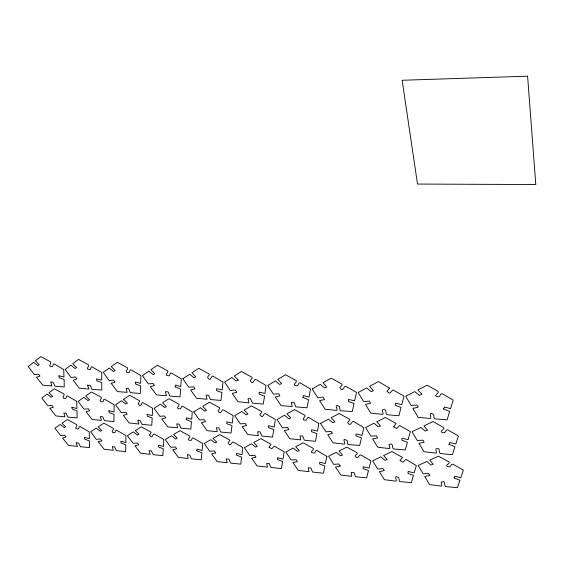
<?xml version="1.0" encoding="UTF-8"?>
<svg xmlns="http://www.w3.org/2000/svg" width="564" height="564" viewBox="0 0 564 564"><rect width="100%" height="100%" fill="white"/><g stroke="black" fill="none" stroke-linecap="round" stroke-linejoin="round"><path stroke-width="0.85" d="M238.163 379.981L236.147 381.095L231.769 377.513L224.613 382.089L230.352 390.591L235.11 389.957L236.711 391.945L236.612 392.354L232.283 393.411L237.902 401.702L248.879 402.844L248.012 398.685L250.529 398.72L252.475 403.14L263.254 404.064L264.565 396.139L259.123 394.123L259.144 392.156L264.911 393.439L266.032 385.466L255.753 379.417C253.934 378.663 253.44 385.684 250.515 381.158C249.203 380.474 253.229 378.141 251.974 377.274L241.484 371.507L234.201 376.019L238.163 379.981M389.498 388.081L386.911 391.388L389.371 393.023L390.013 393.03L392.995 389.907L403.598 395.893A0.719 0.493 19.5 0 1 403.951 396.499L401.765 404.642L395.505 403.246L395.237 405.319L401.053 407.419L399.002 415.407A0.712 0.479 19.7 0 1 398.417 415.703L387.01 414.723C384.838 414.089 387.433 407.779 382.589 409.859C381.363 410.113 384.14 414.413 382.646 414.35L370.781 413.123L365.465 404.444L370.506 403.309L369.462 401.145L363.667 401.526L358.323 392.896A0.705 0.479 21.5 0 1 358.443 392.34L366.734 387.891L371.154 391.627L373.417 390.704L369.617 386.347L378.028 381.743A0.719 0.493 20.7 0 1 378.839 381.8L389.498 388.11M98.249 441.781L104.199 449.325L113.272 450.312L112.363 446.582L114.64 446.998L116.353 450.65L125.624 451.609L125.814 444.799L121.027 442.98L120.844 441.281L125.842 442.5L125.962 435.612L116.685 430.233C115.585 429.542 115.253 433.3 114.414 432.736C109.353 432.532 114.619 429.479 113.272 428.309L103.839 423.134L98.143 426.856L101.802 430.543L100.286 431.291L96.225 428.118L90.705 431.707L96.331 439.37L100.336 438.926L101.922 440.801L98.256 441.739M108.958 410.775L109.19 412.58L114.055 414.399L113.9 421.569L104.502 420.688L102.726 416.874L100.406 416.479L101.372 420.377L92.186 419.496L86.024 411.741L89.704 410.726L88.47 408.858L84.064 409.168L78.163 401.434L83.796 397.324L87.928 400.581L89.493 399.791L85.721 395.991L91.438 391.98L101.097 397.246C102.62 398.628 97.241 401.568 102.239 401.85C103.713 402.477 103.134 398.607 104.608 399.234L114.111 404.783L114.055 411.981L108.965 410.733M215.73 452.857L211.563 453.893L217.218 461.62L227.207 462.727L226.291 459.124L226.615 458.877L229.083 459.315L230.57 463.1L240.722 464.13L241.66 457.115L236.57 455.204L236.556 453.449L241.949 454.739L242.837 447.619L233.179 442C231.55 441.267 230.986 447.612 228.314 443.396C227.172 442.719 230.831 440.554 229.604 439.969L219.734 434.583L213.079 438.397L216.738 442.225L214.962 442.994L210.83 439.687L204.302 443.417L209.716 451.327L214.179 450.883L215.73 452.878M340.219 465.998L335.488 467.07L340.86 475.099L351.809 476.312L351.21 472.554L351.591 472.322L354.277 472.794L355.489 476.721L366.628 477.849L368.482 470.602L363.054 468.585L363.244 466.766L369.075 468.141L370.901 460.809L360.826 454.887C358.901 454.267 357.914 460.555 355.264 456.311C354.065 455.627 358.33 453.879 357.118 452.786L346.811 447.118L338.943 451.038L342.559 455.021L340.473 455.79L336.299 452.356L328.615 456.198L333.733 464.398L338.731 463.975L340.219 466.026M76.168 442.874L77.43 446.399L68.364 445.327L62.611 438.059L66.058 436.874L64.5 435.154L60.672 435.612L54.898 428.189L60.2 424.481L64.204 427.597L65.678 426.87L62.005 423.254L67.377 419.546L76.69 424.621C78.121 425.89 73.08 428.781 77.902 428.985C79.277 429.514 78.692 425.926 80.074 426.532L89.253 431.876L89.352 438.651L84.466 437.431L84.699 439.137L89.401 440.928L89.521 447.555L80.455 446.744L78.629 443.1L76.168 442.874M123.551 399.39L127.372 403.154L125.716 404.007L121.521 400.694L115.564 404.846L121.394 412.672L125.955 412.369L127.168 414.258L123.333 415.28L129.015 422.901L138.864 424.05L137.743 420.222L139.978 420.286L142.086 424.354L151.765 425.284L152.202 418.016L147.239 416.169L147.063 414.343L152.287 415.576L152.583 408.251L142.96 402.654C141.275 401.949 141.338 408.47 138.469 404.198C137.242 403.57 140.633 401.208 139.4 400.644L129.72 395.279L123.558 399.347M393.665 426.821L396.548 428.492L399.657 425.517L409.957 431.34A0.705 0.472 19.2 0 1 410.303 431.918L408.103 439.624L401.998 438.221L401.765 440.181L407.412 442.232L405.269 449.938L393.637 448.965C391.55 448.309 394.053 442.366 389.371 444.291C388.102 444.369 390.901 448.57 389.371 448.549L377.802 447.259L372.607 438.905L377.549 437.897L376.541 435.838L370.872 436.106L365.62 427.547L373.946 423.219L378.247 426.828L380.46 425.982L376.773 421.794L385.297 417.487L396.111 423.508L393.665 426.8M244.184 410.113L248.012 413.99L246.066 414.885L241.766 411.431L234.751 415.696L240.327 423.846L245.403 423.557L246.538 425.524L242.182 426.553L247.624 434.484L258.382 435.725L257.565 431.763L260.032 431.834L261.907 436.064L272.511 437.079L273.808 429.556L268.527 427.611L268.534 425.721L274.182 427.026L275.338 419.468L265.306 413.574C263.339 412.918 263.064 419.503 260.159 415.153C258.841 414.469 262.923 412.411 261.583 411.473L251.516 405.861L244.184 410.113M269.091 447.217L271.763 448.803L274.252 446.096L284.171 451.792L283.001 459.089L277.509 457.707L277.446 459.526L282.642 461.472L281.415 468.564L270.917 467.493L269.141 463.453L266.687 463.34L267.463 467.126L257.099 465.934L251.629 458.172L255.915 457.249L254.815 455.367L249.803 455.55L244.416 447.71L251.368 443.783L255.499 447.118L257.374 446.371L253.737 442.5L260.857 438.63L270.946 444.228L269.091 447.217M149.657 435.063C152.647 440.16 152.266 433.49 154.367 434.04L163.786 439.532L163.412 446.462L158.287 445.193L158.413 446.935L163.299 448.782L162.806 455.691L153.295 454.669L151.265 450.77L149.058 450.678L150.13 454.337L140.598 453.216L134.937 445.771L138.723 444.855L137.545 443.036L133.062 443.262L127.401 435.697L133.308 431.862L137.362 435.063L138.984 434.329L135.318 430.614L141.381 426.835L151.039 432.193L149.664 435.041M58.91 375.807L59.192 377.683L64.085 379.509L64.254 386.953L54.976 386.199L53.072 382.293L50.753 381.899L51.86 385.938L42.765 385.156L36.406 377.217L39.981 376.096L38.676 374.179L34.334 374.559L28.207 366.614L33.565 362.278L37.774 365.592L39.276 364.746L35.398 360.861L40.834 356.596L50.57 361.912C52.107 363.308 46.974 366.466 51.93 366.692C53.418 367.213 52.614 363.301 54.109 363.914L63.711 369.519L63.986 376.985L58.91 375.807M175.221 386.89L180.614 389.132L180.015 396.887L169.849 396.062L168.15 391.973L165.654 391.571L165.344 391.832L166.493 395.752L156.447 394.899L150.32 386.629L154.374 385.529L153.154 383.513L148.353 383.908L142.424 375.687L148.783 371.14L153.077 374.595L154.825 373.721L150.962 369.674L157.419 365.268L167.6 370.83C169.207 372.303 163.144 375.455 168.587 375.8C170.187 376.35 169.693 372.282 171.301 372.924L181.305 378.825L180.783 386.559L175.58 385.113L175.221 386.89M400.087 460.555L402.872 462.184L405.995 459.406L416.352 465.554L414.131 472.928L408.209 471.448L407.92 473.337L413.468 475.381L411.36 482.65L399.954 481.593C398.593 481.529 399.509 477.482 398.276 477.348C392.911 474.486 397.676 480.761 395.815 481.141L384.422 479.71L379.417 471.715L384.324 470.538L382.85 468.606L377.697 469.036L372.635 460.844L380.806 456.854L385 460.337L387.172 459.568L383.583 455.543L391.952 451.567L402.499 457.439L400.095 460.506M182.87 378.761L188.728 387.207L193.706 386.819L194.89 388.864L190.667 389.992L196.568 398.29L207.016 399.249L206.036 395.145L208.468 395.181L210.499 399.538L220.982 400.419L221.927 392.579L216.639 390.648L216.569 388.681L222.181 389.943L222.992 382.075L212.854 376.118C211.169 375.321 210.739 382.413 207.827 377.824C206.664 377.154 210.252 374.559 209.159 374.031L198.761 368.341L191.915 372.818L195.8 376.893L193.974 377.802L189.652 374.27L182.87 378.726M302.826 397.401L308.564 399.728L306.971 407.8L295.839 406.87L293.985 402.386L291.341 402.336L292.089 406.552L281.161 405.615L275.253 397L279.878 395.836L278.743 393.75L273.378 394.137L267.724 385.564L275.288 380.862L279.659 384.479L281.697 383.583L277.862 379.353L285.532 374.792L296.199 380.629C297.863 382.237 290.777 385.177 296.727 385.804C298.469 386.382 298.321 382.152 300.062 382.822L310.503 389.012L309.037 397.056L303.432 395.519L302.833 397.373M312.237 388.991L317.751 397.747L322.911 397.105L324.476 399.15L324.342 399.573L319.619 400.644L325.054 409.203L336.546 410.388C338.71 409.845 333.176 403.535 338.795 406.158C340.663 406.651 338.893 410.254 340.762 410.754L352.288 411.537L354.037 403.5L348.39 401.49L348.538 399.439L354.629 400.785L356.448 392.748A0.705 0.479 21.6 0 0 356.081 392.156L345.859 386.347C343.631 385.677 343.18 392.706 340.071 388.095C338.823 387.362 343.243 385.318 341.967 384.133L331.089 378.176L322.975 382.794L326.796 387.087L324.645 387.997L320.253 384.317L312.244 388.956M87.631 385.205L88.936 389.104L79.249 388.152L73.242 380.27L76.944 378.846L75.315 376.949L71.17 377.549L65.128 369.455L70.81 365.141L75.047 368.504L76.633 367.65L72.749 363.709L78.516 359.395L88.393 364.795C89.972 366.248 84.522 369.349 89.634 369.631C91.157 370.167 90.451 366.205 91.988 366.826L101.71 372.515L101.731 380.087L96.543 378.895L96.797 380.792L101.76 382.632L101.809 390.027L92.122 389.393L90.247 385.381L87.639 385.163M111.186 383.316L117.439 391.564L127.119 392.382L126.195 388.251L128.62 388.638L130.397 392.678L140.281 393.46L140.591 385.846L135.522 383.978L135.325 382.061L140.655 383.273L140.887 375.603L131.031 369.829C129.847 369.06 129.678 373.347 128.507 372.67C123.227 372.409 128.93 369.201 127.386 367.763L117.397 362.278L111.256 366.649L115.127 370.64L113.498 371.521L109.204 368.095L103.268 372.282L109.176 380.679L113.449 380.058L115.119 382.082L111.186 383.316M186.212 419.517L191.492 421.724L190.829 429.084L180.861 428.154L179.225 424.241L176.779 423.825L177.554 427.808L167.741 426.87L161.769 418.946L165.76 417.896L164.568 415.985L159.852 416.288L154.099 408.385L160.395 404.162L164.582 407.511L166.309 406.707L162.545 402.802L168.932 398.713L178.88 404.141C180.409 405.558 174.438 408.512 179.803 408.879C181.34 409.436 180.952 405.551 182.496 406.186L192.268 411.939L191.697 419.256L186.585 417.825L186.212 419.517M318.893 423.515L317.405 431.086L311.603 429.754L311.525 431.671L316.926 433.645L315.551 441.02L315.036 441.288L304.334 440.195L302.614 435.937L300.013 435.873L300.697 439.871L289.79 438.707L284.284 430.529L288.817 429.528L287.739 427.519L282.472 427.808L276.994 419.581L284.439 415.231L288.697 418.728L290.707 417.903L286.977 413.835L294.521 409.619L304.934 415.308C306.555 416.859 299.554 419.63 305.42 420.229C307.084 420.814 307.035 416.789 308.705 417.452L318.893 423.515M71.966 407.293L72.22 409.076L77.014 410.881L77.127 417.952L67.976 417.12L66.122 413.349L63.866 412.961L64.952 416.803L55.963 415.943L49.794 408.301L53.326 407.293L52.064 405.445L47.813 405.763L41.842 398.099L47.172 394.053L51.275 397.267L52.762 396.485L48.99 392.734L54.398 388.758L63.915 393.954C65.417 395.279 60.334 398.276 65.17 398.501C66.615 399.115 65.932 395.293 67.377 395.907L76.76 401.378L76.923 408.512L71.966 407.293M320.592 423.479L325.936 431.869L330.99 431.34L332.513 433.3L327.74 434.647L333.014 442.853L344.266 444.143C346.395 443.685 341.016 437.509 346.486 440.153C348.291 440.625 346.592 444.072 348.39 444.545L359.677 445.454L361.439 437.875L355.884 435.838L356.067 433.92L362.032 435.281L363.851 427.681L353.529 421.456C351.682 420.695 350.653 427.42 347.882 423.049C346.543 422.337 351.027 420.215 349.694 419.278L339.119 413.49L331.138 417.776L334.882 421.865L332.781 422.725L328.467 419.158L320.606 423.416M193.797 411.903L199.473 420.011L204.372 419.715L205.529 421.653L201.355 422.683L207.08 430.649L217.33 431.714L216.4 427.801L218.79 427.864L220.75 432.038L231.028 433.025L232.023 425.594L226.82 423.663L226.791 421.809L232.29 423.092L233.151 415.626L223.252 409.824C221.525 409.161 221.067 415.795 218.303 411.375C217.147 410.677 220.721 408.308 219.65 407.786L209.491 402.231L202.73 406.39L206.509 410.31L204.676 411.135L200.495 407.737L193.804 411.868M443.544 408.985L449.67 411.417L447.231 419.538A0.726 0.493 17.5 0 1 446.617 419.835L434.816 418.826C433.173 418.671 434.625 414.173 433.053 414.096C427.477 411.205 432.32 418.079 430.346 418.439L418.643 417.438A0.719 0.486 18.8 0 1 417.924 417.029L412.862 408.399L418.157 407.208L417.134 405.037L411.114 405.403L405.897 396.654A0.726 0.493 19.3 0 1 406.045 396.09L414.815 391.585L419.256 395.378L421.632 394.455L421.71 393.975L417.861 390.027L426.765 385.367A0.74 0.515 18.3 0 1 427.604 385.431L438.157 391.444C439.864 393.207 431.608 395.984 438.136 396.844C440.054 397.451 440.294 393.052 442.211 393.757L452.758 399.763A0.74 0.508 17.2 0 1 453.103 400.377L450.544 408.611L444.411 407.011L443.551 408.956M326.887 456.361L325.379 463.537L319.703 462.191L319.612 464.01L324.892 465.963L323.496 472.956L322.989 473.203L312.541 472.033L310.849 467.937L308.311 467.824L308.973 471.652L298.25 470.397L292.913 462.565L297.383 461.641L296.319 459.731L291.179 459.949L285.835 452.039L293.174 448.006L297.32 451.39L299.294 450.636L295.67 446.716L303.094 442.81L313.26 448.366C314.839 449.875 307.958 452.413 313.669 453.033C315.283 453.703 315.332 449.79 316.94 450.46L326.887 456.396M448.951 444.319L454.922 446.716L452.511 454.387A0.712 0.465 17.4 0 1 451.905 454.662L440.378 453.534C438.284 452.97 440.963 446.829 436.24 448.789C434.689 448.655 437.551 453.195 435.972 453.103L423.987 451.736L418.953 443.304L424.121 442.296L423.148 440.202L417.261 440.47L412.199 432.087A0.705 0.472 19 0 1 412.347 431.559L420.941 427.413L425.27 431.072L427.597 430.226L423.931 425.975L432.651 421.689A0.719 0.486 18.1 0 1 433.469 421.759L443.755 427.611C445.426 429.267 437.319 431.862 443.713 432.729C445.553 433.342 445.87 429.162 447.703 429.86L457.982 435.711A0.726 0.479 17.1 0 1 458.32 436.296L455.804 444.044L449.804 442.458L448.951 444.298M196.723 450.685L201.891 452.864L201.207 459.843L191.351 458.821L189.814 455.085L187.41 454.654L188.094 458.476L178.457 457.411L172.697 449.804L176.638 448.866L175.482 447.026L170.814 447.224L165.252 439.582L171.491 435.718L175.573 438.961L177.272 438.221L173.613 434.456L179.93 430.656L189.652 435.965C191.189 437.34 185.239 440.096 190.519 440.477C191.993 441.034 191.704 437.326 193.184 437.96L202.737 443.565L202.109 450.523L197.069 449.085L196.723 450.685M454.09 477.941L459.914 480.295L457.453 487.67L445.666 486.577C443.558 485.801 446.209 480.042 441.534 482.009C440.287 482.03 442.874 486.189 441.358 486.105L429.641 484.638L424.755 476.531L429.895 475.36L428.478 473.4L423.113 473.838L418.15 465.519L426.772 461.493L430.988 465.032L433.265 464.257L429.697 460.168L438.425 456.17L449.078 462.001C450.706 463.615 442.768 465.977 449.014 466.858C450.777 467.471 451.165 463.502 452.927 464.193L462.952 469.882A0.705 0.458 17.1 0 1 463.284 470.446L460.753 477.807L454.929 476.185L454.098 477.891M527.594 76.189L402.153 80.271L417.494 184.061L535.8 184.541L527.594 76.189"/></g></svg>
